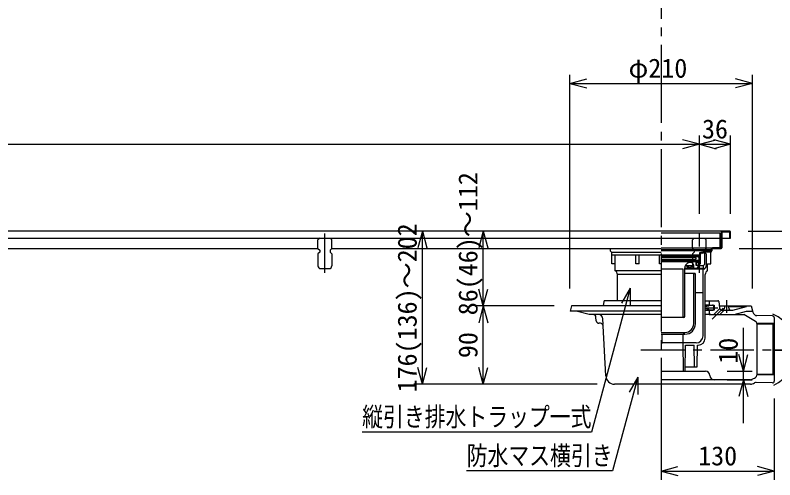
# Model space of a CAD drawing. Units: millimetres, scale not verified. Extents: x -1365 to 1365, y -930 to 870.
# Drawn here: x 53 to 927, y -283 to 251 of the extents above; entities that cross this region are included whole.
import ezdxf
from ezdxf.enums import TextEntityAlignment as Align

# ---------------------------------------------------------------- set-up
doc = ezdxf.new("R2010")
doc.units = ezdxf.units.MM
doc.header["$LTSCALE"] = 10
for name, pattern in [('CHAIN1', [8, 5, -1, 1, -1]), ('CHAIN2', [12, 9, -1, 1, -1]), ('DASHED2', [3, 2, -1])]:
    doc.linetypes.add(name, pattern=pattern)
for name, color, linetype in [('0-0_計極細', 2, 'Continuous'), ('0-1_計細線', 3, 'Continuous'), ('0-5_寸法線', 7, 'Continuous')]:
    doc.layers.add(name, color=color, linetype=linetype)
doc.styles.add('ＭＳ ゴシック', font='')
doc.styles.get('ＭＳ ゴシック').set_extended_font_data('MS Gothic')

msp = doc.modelspace()

# ---------------------------------------------------------------- linework, layer by layer
at = {"layer": '0-0_計極細', "linetype": 'CHAIN2'}
msp.add_line((796.11, 577.48), (796.11, -199.46), dxfattribs=at)
at = {"layer": '0-0_計極細', "linetype": 'CHAIN1'}
for p, q in [((409.11, -44.77), (409.11, 0.28)), ((871.34, -76.38), (871.34, -90.99)), ((846.81, -84.98), (861.32, -84.98)), ((867.58, -85.54), (854.74, -98.38)), ((772.9, -133.48), (946.53, -133.48))]:
    msp.add_line(p, q, dxfattribs=at)
at = {"layer": '0-0_計極細', "linetype": 'DASHED2'}
msp.add_line((840.11, -44.77), (840.11, 0.28), dxfattribs=at)
at = {"layer": '0-0_計極細'}
for p, q in [((796.31, -18.07), (853.21, -18.07)), ((796.31, -19.07), (846.29, -19.07)), ((839.81, -25.97), (796.31, -25.97)), ((796.31, -26.17), (840.46, -26.17)), ((796.51, -24.07), (839.51, -24.07)), ((796.51, -25.07), (840.11, -25.07)), ((836.06, -26.17), (836.06, -26.67)), ((839.51, -25.07), (839.51, -24.07)), ((839.66, -27.67), (840.46, -26.17)), ((839.81, -25.97), (839.81, -25.07)), ((840.61, -24.57), (840.61, -21.57)), ((840.61, -21.57), (842.56, -21.57)), ((840.61, -33.87), (840.61, -23.32)), ((841.31, -34.57), (841.31, -23.32)), ((843.55, -21.57), (842.36, -21.57)), ((843.55, -22.27), (842.36, -22.27)), ((846.29, -19.07), (853.21, -18.09)), ((846.29, -35.09), (846.29, -19.78)), ((846.38, -19.76), (853.21, -18.79)), ((853.21, -33.92), (853.21, -18.07)), ((796.31, -27.17), (835.56, -27.17)), ((796.31, -29.47), (835.56, -29.47)), ((796.31, -30.47), (839.66, -30.47)), ((839.81, -30.57), (796.31, -30.57)), ((839.81, -32.07), (796.31, -32.07)), ((835.56, -27.17), (836.06, -26.67)), ((836.06, -27.67), (835.56, -27.17)), ((836.06, -27.67), (836.06, -28.97)), ((836.06, -29.97), (836.06, -30.47)), ((836.56, -36.47), (836.56, -32.07)), ((836.56, -32.57), (840.61, -32.57)), ((837.06, -36.47), (837.06, -32.57)), ((839.31, -38.57), (839.31, -32.57)), ((839.31, -33.87), (840.61, -33.87)), ((839.31, -34.57), (841.31, -34.57)), ((839.66, -27.67), (839.66, -30.47)), ((839.81, -32.07), (839.81, -30.57)), ((849.31, -34.48), (853.21, -34.48)), ((849.31, -42.48), (849.31, -34.48)), ((853.03, -34.48), (853.21, -34.3)), ((853.21, -34.48), (853.21, -33.92)), ((796.31, -40.28), (821.31, -40.28)), ((821.31, -95.27), (821.31, -40.57)), ((823.21, -40.28), (846.29, -40.28)), ((823.31, -40.57), (823.31, -39.1)), ((823.31, -39.48), (844.81, -39.48)), ((823.31, -95.27), (823.31, -40.57)), ((823.86, -36.57), (833.81, -36.57)), ((826.09, -38.27), (826.09, -36.57)), ((826.09, -38.27), (831.09, -38.27)), ((827.59, -38.27), (827.59, -36.57)), ((831.09, -38.27), (831.09, -36.57)), ((833.81, -39.47), (833.81, -36.47)), ((838.81, -36.47), (836.56, -36.47)), ((838.48, -38.57), (839.31, -38.57)), ((838.81, -37.47), (838.81, -36.47)), ((839.31, -36.57), (844.81, -36.57)), ((844.31, -66.56), (844.31, -40.28)), ((846.29, -35.09), (844.81, -36.57)), ((844.81, -39.48), (844.81, -36.57)), ((846.29, -40.28), (844.81, -39.48)), ((834.56, -45.48), (823.17, -45.48)), ((833.56, -103.48), (833.56, -46.48)), ((835.56, -103.48), (835.56, -46.48)), ((846.81, -119.98), (846.81, -46.81)), ((835.56, -67.55), (843.43, -67.55)), ((844.31, -117.48), (844.31, -66.56)), ((835.56, -103.48), (835.56, -76.48)), ((823.3, -95.4), (823.3, -95.4)), ((822.31, -96.27), (796.31, -96.27)), ((796.31, -113.48), (823.56, -113.48)), ((796.31, -115.48), (823.56, -115.48)), ((797.3, -124.98), (797.24, -115.49)), ((821.31, -125.48), (821.31, -115.48)), ((823.56, -115.48), (821.31, -115.48)), ((821.31, -125.48), (796.31, -125.48)), ((836.31, -125.48), (821.31, -125.48)), ((821.81, -157.98), (821.31, -125.48)), ((824.31, -127.98), (834.31, -127.98)), ((834.56, -152.98), (834.31, -127.98)), ((837.41, -152.98), (837.81, -127.98)), ((837.81, -127.98), (838.81, -127.98)), ((823.89, -152.98), (837.41, -152.98))]:
    msp.add_line(p, q, dxfattribs=at)
for points in [[(836.06, -29.97), (835.56, -29.47), (836.06, -28.97)], [(796.31, -157.98), (820.86, -157.98), (823.81, -157.98), (824.31, -127.98)]]:
    msp.add_lwpolyline(points, dxfattribs=at)
for centre, radius, start, end in [((840.11, -24.57), 0.5, 270, 360), ((842.36, -23.32), 1.75, 90, 180), ((842.36, -23.32), 1.05, 90, 180), ((843.55, -20.57), 1, 270, 356.64911), ((843.55, -20.57), 1.7, 270, 356.64911), ((846.29, -20.82), 1.75, 90, 175.84901), ((846.29, -20.82), 1.05, 90, 175.84901), ((829.31, -39.1), 6, 55.16629, 180), ((830.81, -36.47), 3, 0, 50.0295), ((836.81, -37.47), 2, 270, 360), ((851.81, -46.81), 5, 120, 180), ((834.56, -46.48), 1, 90, 180), ((834.56, -46.48), 1, 0, 90), ((843.31, -66.56), 1, 277.18076, 360), ((822.31, -95.27), 1, 180, 270), ((822.31, -95.27), 1, 270, 360), ((823.56, -103.48), 10, 270, 360), ((823.56, -103.48), 12, 270, 360), ((836.31, -117.48), 8, 270, 360), ((838.81, -119.98), 8, 270, 360), ((797.8, -124.98), 0.5, 180.39514, 270)]:
    msp.add_arc(centre, radius, start, end, dxfattribs=at)
at = {"layer": '0-1_計細線'}
for p, q in [((796.11, 1.12), (863.61, 1.12)), ((863.61, 1.12), (863.61, -15.98)), ((865.11, 2.02), (865.11, -15.98)), ((876.11, -4.98), (876.11, 2.02)), ((-919.89, -4.98), (796.11, -4.98)), ((403.11, -4.99), (401.11, -6.99)), ((401.11, -16.99), (401.11, -6.99)), ((403.11, -4.99), (415.11, -4.99)), ((417.11, -6.99), (415.11, -4.99)), ((417.11, -16.99), (417.11, -6.99)), ((796.11, -4.88), (863.61, -4.88)), ((875.11, -4.98), (876.11, -4.98)), ((-13.89, -16.98), (401.11, -16.98)), ((401.11, -16.99), (403.11, -18.99)), ((417.11, -16.99), (415.11, -18.99)), ((417.11, -16.98), (796.11, -16.98)), ((737.61, -17.48), (737.61, -19.48)), ((796.11, -15.98), (863.61, -15.98)), ((853.61, -17.48), (853.61, -19.48)), ((854.61, -17.48), (854.61, -19.48)), ((865.11, -15.98), (855.11, -15.98)), ((855.11, -16.98), (865.11, -16.98)), ((403.11, -20.99), (401.11, -22.99)), ((401.11, -22.99), (401.11, -36.99)), ((403.11, -18.99), (403.11, -20.99)), ((415.11, -18.99), (415.11, -20.99)), ((415.11, -20.99), (417.11, -22.99)), ((417.11, -22.99), (417.11, -36.99)), ((739.11, -20.98), (796.11, -20.98)), ((739.41, -34.48), (739.41, -20.98)), ((796.31, -24.48), (739.41, -24.48)), ((743.31, -42.48), (743.31, -24.48)), ((766.81, -34.48), (766.81, -24.48)), ((770.81, -34.48), (770.81, -24.48)), ((853.21, -20.4), (846.29, -21.2)), ((853.11, -20.98), (847.11, -20.98)), ((743.31, -34.48), (739.41, -34.48)), ((770.81, -34.48), (766.81, -34.48)), ((404.11, -39.99), (414.11, -39.99)), ((796.31, -42.48), (743.31, -42.48)), ((745.81, -76.98), (745.81, -46.81)), ((796.31, -46.81), (745.81, -46.81)), ((730.24, -77.87), (729.46, -82.98)), ((796.3, -76.98), (731.23, -76.98)), ((846.81, -76.98), (861.45, -76.98)), ((851.34, -76.98), (851.34, -81.98)), ((862.44, -77.87), (863.3, -85.32)), ((692.84, -82.98), (691.34, -88.98)), ((796.3, -82.98), (692.84, -82.98)), ((846.81, -81.98), (855.34, -81.98)), ((851.34, -81.98), (846.81, -81.98)), ((850.54, -83.14), (846.81, -83.89)), ((850.54, -86.82), (846.81, -86.07)), ((851.34, -81.98), (857.34, -81.98)), ((851.34, -82.16), (851.34, -81.98)), ((856.34, -82.98), (856.34, -86.98)), ((863.49, -86.09), (856.6, -92.98)), ((857.34, -81.98), (857.34, -87.98)), ((863.03, -82.98), (899.84, -82.98)), ((869.34, -82.98), (868.75, -86.33)), ((873.34, -82.98), (873.96, -86.34)), ((873.49, -83.8), (893.57, -83.8)), ((878.69, -87.98), (894.27, -83.8)), ((894.27, -83.8), (894.34, -82.98)), ((899.84, -82.98), (901.68, -90.3)), ((796.3, -88.98), (691.34, -88.98)), ((713.34, -92.98), (698.41, -88.98)), ((796.3, -92.98), (713.34, -92.98)), ((723.91, -92.98), (719.39, -92.98)), ((721.46, -100.24), (721.07, -95.72)), ((846.81, -87.98), (855.34, -87.98)), ((853.2, -92.98), (846.81, -92.98)), ((851.34, -87.8), (851.34, -87.98)), ((851.34, -87.98), (851.34, -92.98)), ((851.34, -92.98), (891.41, -92.98)), ((868.67, -87.98), (863.67, -92.98)), ((866.28, -87.98), (871.34, -87.98)), ((871.34, -87.98), (878.69, -87.98)), ((874.6, -92.98), (879.34, -92.98)), ((904.84, -100.74), (891.41, -92.98)), ((924.38, -94.43), (906.43, -94.09)), ((726.35, -102.98), (724.45, -102.98)), ((729.27, -104.38), (728.91, -97.71)), ((924.85, -104.15), (906.33, -103.79)), ((926.35, -103.17), (906.34, -102.79)), ((906.34, -103.33), (906.34, -162.63)), ((926.35, -103.17), (924.85, -104.15)), ((924.85, -104.15), (924.85, -161.76)), ((926.35, -96.43), (926.35, -169.45)), ((732.45, -163.52), (729.34, -105.82)), ((796.31, -157.98), (847.12, -157.98)), ((796.31, -157.98), (826.63, -157.98)), ((926.35, -162.79), (906.34, -162.4)), ((924.85, -161.76), (906.36, -161.4)), ((926.35, -162.79), (924.85, -161.76)), ((899.14, -172.98), (742.44, -172.98)), ((898.55, -167.98), (796.3, -167.98)), ((924.31, -171.45), (905.67, -171.09))]:
    msp.add_line(p, q, dxfattribs=at)
at = {"layer": '0-1_計細線', "linetype": 'DASHED2'}
for p, q in [((834.11, -4.99), (832.11, -6.99)), ((832.11, -16.99), (832.11, -6.99)), ((834.11, -4.99), (846.11, -4.99)), ((848.11, -6.99), (846.11, -4.99)), ((848.11, -16.99), (848.11, -6.99)), ((832.11, -22.99), (832.11, -36.99)), ((848.11, -22.99), (848.11, -36.99)), ((835.11, -39.99), (845.11, -39.99))]:
    msp.add_line(p, q, dxfattribs=at)
at = {"layer": '0-1_計細線'}
for points in [[(875.11, 3.02), (866.11, 3.02), (-918.89, 3.02)], [(866.11, -4.98), (875.11, -4.98), (875.11, 2.02), (866.11, 2.02), (866.11, -15.98)], [(796.31, -34.48), (794.31, -34.48), (794.31, -24.48)], [(853.11, -19.98), (847.11, -19.98), (847.11, -20.98)], [(857.34, -87.98), (851.34, -87.98), (846.81, -87.98)], [(879.99, -92.81), (894.27, -88.98), (901.34, -88.98)]]:
    msp.add_lwpolyline(points, dxfattribs=at)
at = {"layer": '0-1_計細線', "linetype": 'DASHED2'}
for points in [[(832.11, -16.99), (834.11, -18.99), (834.11, -20.99), (832.11, -22.99)], [(848.11, -16.99), (846.11, -18.99), (846.11, -20.99), (848.11, -22.99)]]:
    msp.add_lwpolyline(points, dxfattribs=at)
at = {"layer": '0-1_計細線'}
for centre, radius, start, end in [((866.11, 2.02), 1, 90, 180), ((875.11, 2.02), 1, 0, 90), ((737.11, -17.48), 0.5, 0, 90), ((855.11, -17.48), 1.5, 90, 180), ((855.11, -17.48), 0.5, 90, 180), ((865.11, -15.98), 1, 270, 360), ((739.11, -19.48), 1.5, 180, 270), ((853.11, -19.48), 1.5, 270, 360), ((853.11, -19.48), 0.5, 270, 360), ((404.11, -36.99), 3, 180, 270), ((414.11, -36.99), 3, 270, 360), ((740.81, -46.81), 5, 0, 60), ((731.23, -77.98), 1, 90, 173.4802), ((861.45, -77.98), 1, 6.5198, 90), ((850.34, -82.16), 1, 281.30993, 360), ((850.34, -87.8), 1, 0, 78.69007), ((855.34, -82.98), 1, 0, 90), ((855.34, -86.98), 1, 270, 360), ((866.28, -84.98), 3, 186.5198, 270), ((866.78, -85.98), 2, 270, 350.0212), ((875.92, -85.98), 2, 190.32905, 270), ((718.08, -95.98), 3, 5, 90), ((723.91, -97.98), 5, 3.08199, 90), ((906.53, -89.09), 5, 194.03624, 268.9), ((924.35, -96.43), 2, 0, 88.9), ((724.45, -99.98), 3, 185, 270), ((726.35, -105.98), 3, 3.08199, 90), ((903.34, -103.33), 3, 0, 60.23101), ((742.44, -162.98), 10, 183.08199, 270), ((847.12, -162.98), 5, 0, 90), ((857.12, -162.98), 5, 180, 270), ((882.49, -126.17), 45, 292.48305, 299.76899), ((903.34, -162.63), 3, 299.76899, 360), ((898.55, -164.98), 3, 270, 292.48305), ((899.14, -167.98), 5, 270, 291.71126), ((882.49, -126.17), 50, 291.71126, 294.81818), ((905.58, -176.09), 5, 88.9, 114.81818), ((924.35, -169.45), 2, 268.9, 360)]:
    msp.add_arc(centre, radius, start, end, dxfattribs=at)
at = {"layer": '0-1_計細線', "linetype": 'DASHED2'}
for centre, start, end in [((835.11, -36.99), 180, 270), ((845.11, -36.99), 270, 360)]:
    msp.add_arc(centre, 3, start, end, dxfattribs=at)
at = {"layer": '0-5_寸法線'}
for p, q in [((691.11, -62.98), (691.11, 183.02)), ((691.11, 173.02), (710.42, 178.2)), ((901.11, 173.02), (881.79, 178.2)), ((901.11, -62.98), (901.11, 183.02)), ((691.11, 173.02), (710.42, 167.84)), ((691.11, 173.02), (901.11, 173.02)), ((901.11, 173.02), (881.79, 167.84)), ((840.11, 103.02), (820.79, 108.2)), ((840.11, 23.02), (840.11, 113.02)), ((840.11, 103.02), (859.42, 108.2)), ((876.11, 103.02), (856.79, 108.2)), ((876.11, 23.02), (876.11, 113.02)), ((-883.89, 103.02), (840.11, 103.02)), ((840.11, 103.02), (820.79, 97.84)), ((840.11, 103.02), (859.42, 97.84)), ((840.11, 103.02), (876.11, 103.02)), ((876.11, 103.02), (856.79, 97.84)), ((776.11, 3.02), (511.34, 3.02)), ((521.34, 3.02), (516.16, -16.3)), ((521.34, 3.02), (526.51, -16.3)), ((521.34, -172.98), (521.34, 3.02)), ((776.11, 3.02), (581.34, 3.02)), ((591.34, 3.02), (586.16, -16.3)), ((591.34, 3.02), (596.51, -16.3)), ((591.34, -82.98), (591.34, 3.02)), ((896.11, 3.02), (986.11, 3.02)), ((886.11, -16.98), (986.11, -16.98)), ((591.34, -82.98), (586.16, -63.66)), ((591.34, -82.98), (596.51, -63.66)), ((760.35, -62.57), (750.35, -79.89)), ((760.35, -62.57), (760.35, -82.57)), ((672.84, -82.98), (581.34, -82.98)), ((591.34, -82.98), (586.16, -102.3)), ((591.34, -82.98), (596.51, -102.3)), ((591.34, -172.98), (591.34, -82.98)), ((890.8, -217.98), (890.8, -107.98)), ((890.8, -157.98), (885.62, -138.66)), ((890.8, -157.98), (895.97, -138.66)), ((926.29, -133.48), (961.5, -133.48)), ((926.29, -133.86), (961.49, -134.54)), ((521.34, -172.98), (516.16, -153.66)), ((521.34, -172.98), (526.51, -153.66)), ((591.34, -172.98), (586.16, -153.66)), ((591.34, -172.98), (596.51, -153.66)), ((769.2, -164.74), (759.2, -182.06)), ((769.2, -164.74), (769.2, -184.74)), ((872.12, -157.98), (900.8, -157.98)), ((722.44, -172.98), (511.34, -172.98)), ((722.44, -172.98), (581.34, -172.98)), ((872.12, -167.98), (900.8, -167.98)), ((890.8, -167.98), (885.62, -187.3)), ((890.8, -167.98), (895.97, -187.3)), ((926.35, -189.45), (926.35, -282.98)), ((796.11, -192.98), (796.11, -282.98)), ((796.11, -272.98), (815.42, -267.8)), ((926.35, -272.98), (907.03, -267.8)), ((796.11, -272.98), (815.42, -278.16)), ((796.11, -272.98), (926.35, -272.98)), ((926.35, -272.98), (907.03, -278.16))]:
    msp.add_line(p, q, dxfattribs=at)
for points in [[(760.35, -62.57), (715.99, -228.13), (451.99, -228.13)], [(769.2, -164.74), (740.27, -272.69), (572.27, -272.69)]]:
    msp.add_lwpolyline(points, dxfattribs=at)
for start, end in [(0, 65.80413), (295.52224, 358.9)]:
    msp.add_arc((906.29, -133.48), 45.2, start, end, dxfattribs=at)

# ---------------------------------------------------------------- texts
at = {"layer": '0-5_寸法線', "style": 'ＭＳ ゴシック'}
for s, p in [('φ210', (758.61, 173.02)), ('36', (843.11, 103.02)), ('130', (838.73, -272.98))]:
    msp.add_text(s, height=21.99, dxfattribs=at).set_placement(p, align=Align.BOTTOM_LEFT)
for s, p in [('86(46)～112', (591.34, -93.73)), ('176(136)～202', (521.34, -182.48)), ('90', (591.34, -142.98)), ('10', (890.8, -149.47))]:
    msp.add_text(s, height=21.99, rotation=90, dxfattribs=at).set_placement(p, align=Align.BOTTOM_LEFT)
at = {"layer": '0-5_寸法線', "style": 'ＭＳ ゴシック', "width": 0.8}
for s, p in [('縦引き排水トラップ一式', (451.99, -228.13)), ('防水マス横引き', (572.27, -272.69))]:
    msp.add_text(s, height=21.99, dxfattribs=at).set_placement(p, align=Align.BOTTOM_LEFT)

doc.saveas('drawing.dxf')
